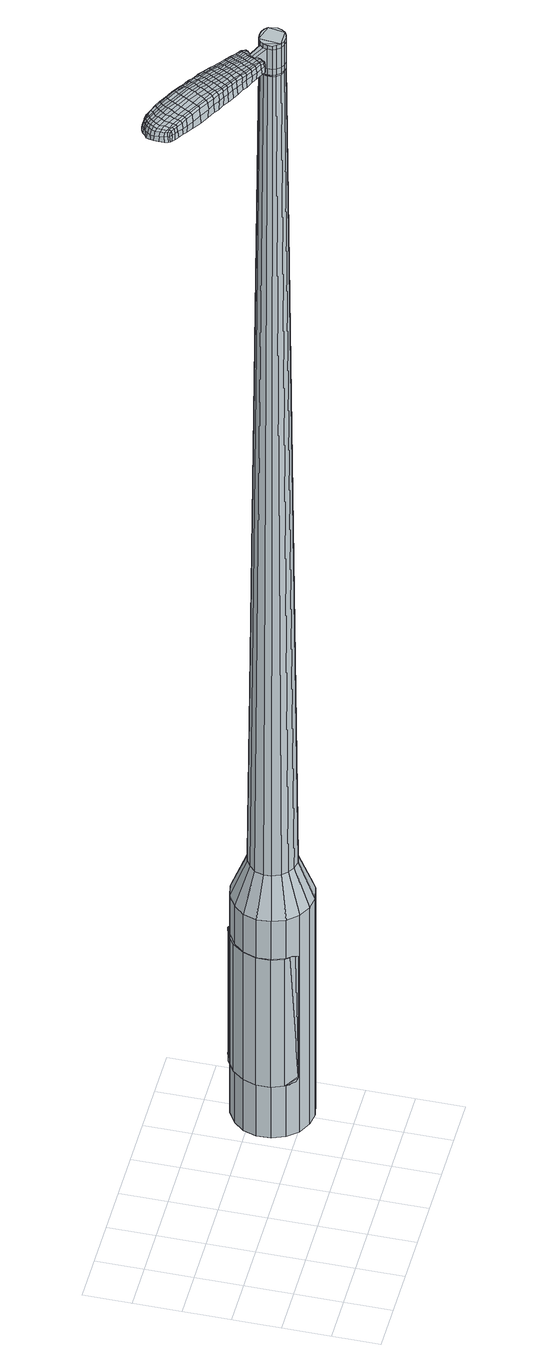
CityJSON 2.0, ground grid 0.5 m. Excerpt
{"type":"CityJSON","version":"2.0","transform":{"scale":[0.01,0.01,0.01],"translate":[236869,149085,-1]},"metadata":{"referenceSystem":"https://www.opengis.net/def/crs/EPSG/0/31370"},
"CityObjects":{
"object1":{"type":"GenericCityObject","attributes":{"cluster":241,"mean_distance_to_centroid":0.253,"new_centroid_x":236871.57,"new_centroid_y":149086.33,"mean_distance_to_camera":8.38,"H1":-6.78,"H2":-5.51,"Z_final":110.56,"cluster2":-1,"proj_x":236873.74,"proj_y":149082.33,"id_line":38688,"bearing_l":61.56,"distance":4.56,"orientation":"left","G_obj":151.56},"geometry":[{"type":"MultiSurface","lod":"2","boundaries":[[[0,1,2,3]],[[1,4,5,2]],[[4,6,7,5]],[[6,8,9,7]],[[8,10,11,9]],[[10,12,13,11]],[[12,14,15,13]],[[14,16,17,15]],[[16,18,19,17]],[[18,20,21,19]],[[20,22,23,21]],[[22,24,25,23]],[[24,26,27,25]],[[26,28,29,27]],[[28,30,31,29]],[[30,32,33,31]],[[32,34,35,33]],[[34,0,3,35]],[[36,37,38,39]],[[38,40,41,42]],[[41,43,42]],[[42,44,45,46]],[[45,47,46]],[[46,48,49,50]],[[49,51,50]],[[42,46,50,38]],[[50,52,39,38]],[[53,36,39]],[[2,5,7,35]],[[7,9,11,15]],[[11,13,15]],[[15,17,19,23]],[[19,21,23]],[[23,25,27,31]],[[27,29,31]],[[15,23,31,7]],[[31,33,35,7]],[[3,2,35]],[[1,0,54,55]],[[0,34,56,54]],[[34,32,57,56]],[[32,30,58,57]],[[30,28,59,58]],[[28,26,60,59]],[[26,24,61,60]],[[24,22,62,61]],[[22,20,63,62]],[[20,18,64,63]],[[18,16,65,64]],[[16,14,66,65]],[[14,12,67,66]],[[12,10,68,67]],[[10,8,69,68]],[[8,6,70,69]],[[6,4,71,70]],[[4,1,55,71]],[[55,54,72,73]],[[54,56,74,72]],[[56,57,75,74]],[[57,58,76,75]],[[58,59,77,76]],[[59,60,78,77]],[[60,61,79,78]],[[61,62,80,79]],[[62,63,81,80]],[[63,64,82,81]],[[64,65,83,82]],[[65,66,84,83]],[[66,67,85,84]],[[67,68,86,85]],[[68,69,87,86]],[[69,70,88,87]],[[70,71,89,88]],[[71,55,73,89]],[[90,91,92,93]],[[94,95,91,90]],[[96,97,95,94]],[[76,98,97,96]],[[77,99,98,76]],[[78,100,99,77]],[[101,102,100,78]],[[103,104,102,101]],[[105,106,104,103]],[[82,107,106,105]],[[108,109,107,82]],[[84,110,109,108]],[[111,112,110,84]],[[113,114,112,111]],[[115,116,114,113]],[[117,118,116,115]],[[119,120,118,117]],[[93,92,120,119]],[[121,122,123,124]],[[125,121,124,126]],[[127,125,126,128]],[[129,127,128,130]],[[131,129,130,132]],[[133,131,132,134]],[[135,133,134,136]],[[137,135,136,138]],[[139,137,138,140]],[[141,139,140,142]],[[143,141,142,144]],[[145,143,144,146]],[[147,145,146,148]],[[149,147,148,150]],[[151,149,150,152]],[[153,151,152,154]],[[73,72,90,93]],[[72,74,94,90]],[[74,75,96,94]],[[75,76,96]],[[79,101,78]],[[79,80,103,101]],[[80,81,105,103]],[[81,82,105]],[[83,108,82]],[[83,84,108]],[[85,111,84]],[[85,86,113,111]],[[86,87,115,113]],[[87,88,117,115]],[[88,89,119,117]],[[89,73,93,119]],[[155,156,92,91]],[[156,157,120,92]],[[157,158,118,120]],[[158,159,116,118]],[[159,160,114,116]],[[160,161,112,114]],[[161,110,112]],[[162,109,110]],[[162,107,109]],[[163,106,107]],[[163,164,104,106]],[[164,165,102,104]],[[165,100,102]],[[166,97,98]],[[166,167,95,97]],[[167,155,91,95]],[[39,52,153,168]],[[156,155,169,154]],[[53,39,168,122]],[[155,167,123,169]],[[36,53,122,121]],[[167,166,124,123]],[[37,36,121,125]],[[166,98,126,124]],[[38,37,125,127]],[[98,99,128,126]],[[40,38,127,129]],[[99,100,130,128]],[[41,40,129,131]],[[100,165,132,130]],[[43,41,131,133]],[[165,164,134,132]],[[42,43,133,135]],[[164,163,136,134]],[[44,42,135,137]],[[163,107,138,136]],[[45,44,137,139]],[[107,162,140,138]],[[47,45,139,141]],[[162,110,142,140]],[[46,47,141,143]],[[110,161,144,142]],[[48,46,143,145]],[[161,160,146,144]],[[49,48,145,147]],[[160,159,148,146]],[[51,49,147,149]],[[159,158,150,148]],[[50,51,149,151]],[[158,157,152,150]],[[52,50,151,153]],[[157,156,154,152]],[[153,154,170,171]],[[154,169,172,170]],[[169,123,173,172]],[[123,122,174,173]],[[122,168,175,174]],[[168,153,171,175]],[[176,177,178,179]],[[180,176,179,181]],[[176,180,182,183]],[[177,176,183,184]],[[185,186,187,188]],[[189,185,188,190]],[[185,189,191,192]],[[186,185,192,193]],[[194,195,196,197]],[[198,194,197,199]],[[194,198,200,201]],[[195,194,201,202]],[[203,204,205,206]],[[207,203,206,208]],[[203,207,209,210]],[[204,203,210,211]],[[212,213,214,215]],[[216,212,215,217]],[[212,216,218,219]],[[213,212,219,220]],[[221,222,223,224]],[[225,221,224,226]],[[221,225,227,228]],[[222,221,228,229]],[[230,231,232,233]],[[222,230,233,223]],[[230,222,229,234]],[[231,230,234,235]],[[236,237,238,239]],[[231,236,239,232]],[[236,231,235,240]],[[237,236,240,241]],[[242,180,181,243]],[[237,242,243,238]],[[242,237,241,244]],[[180,242,244,182]],[[245,246,247,248]],[[249,245,248,250]],[[245,249,251,252]],[[246,245,252,253]],[[254,255,256,257]],[[246,254,257,247]],[[254,246,253,258]],[[255,254,258,259]],[[260,261,262,263]],[[255,260,263,256]],[[260,255,259,264]],[[261,260,264,265]],[[266,267,268,269]],[[261,266,269,262]],[[266,261,265,270]],[[267,266,270,271]],[[272,177,184,273]],[[267,272,273,268]],[[272,267,271,274]],[[177,272,274,178]],[[275,276,277,278]],[[279,275,278,280]],[[275,279,281,282]],[[276,275,282,283]],[[284,285,286,287]],[[276,284,287,277]],[[284,276,283,288]],[[285,284,288,289]],[[290,291,292,293]],[[285,290,293,286]],[[290,285,289,294]],[[291,290,294,295]],[[296,189,190,297]],[[291,296,297,292]],[[296,291,295,298]],[[189,296,298,191]],[[299,300,301,302]],[[303,299,302,304]],[[299,303,305,306]],[[300,299,306,307]],[[308,309,310,311]],[[300,308,311,301]],[[308,300,307,312]],[[309,308,312,313]],[[314,315,316,317]],[[309,314,317,310]],[[314,309,313,318]],[[315,314,318,319]],[[320,321,322,323]],[[315,320,323,316]],[[320,315,319,324]],[[321,320,324,325]],[[326,186,193,327]],[[321,326,327,322]],[[326,321,325,328]],[[186,326,328,187]],[[329,215,214,330]],[[331,329,330,332]],[[329,331,333,334]],[[215,329,334,217]],[[335,331,332,336]],[[337,335,336,338]],[[335,337,339,340]],[[331,335,340,333]],[[341,337,338,342]],[[343,341,342,344]],[[341,343,345,346]],[[337,341,346,339]],[[347,343,344,348]],[[349,347,348,350]],[[347,349,351,352]],[[343,347,352,345]],[[353,349,350,354]],[[204,353,354,205]],[[353,204,211,355]],[[349,353,355,351]],[[356,357,202,201]],[[358,356,201,200]],[[356,358,359,360]],[[357,356,360,361]],[[362,363,361,360]],[[364,362,360,359]],[[362,364,365,366]],[[363,362,366,367]],[[368,369,367,366]],[[370,368,366,365]],[[368,370,371,372]],[[369,368,372,373]],[[374,375,373,372]],[[376,374,372,371]],[[374,376,209,207]],[[375,374,207,208]],[[377,378,379,380]],[[279,377,380,281]],[[377,279,280,381]],[[378,377,381,382]],[[383,198,199,384]],[[378,383,384,379]],[[383,378,382,385]],[[198,383,385,200]],[[386,387,388,389]],[[225,386,389,227]],[[386,225,226,390]],[[387,386,390,391]],[[392,393,394,395]],[[387,392,395,388]],[[392,387,391,396]],[[393,392,396,397]],[[398,195,202,399]],[[393,398,399,394]],[[398,393,397,400]],[[195,398,400,196]],[[401,402,403,404]],[[183,401,404,184]],[[401,183,182,405]],[[402,401,405,406]],[[407,408,409,410]],[[402,407,410,403]],[[407,402,406,411]],[[408,407,411,412]],[[413,206,205,414]],[[408,413,414,409]],[[413,408,412,415]],[[206,413,415,208]],[[416,417,418,419]],[[188,416,419,190]],[[416,188,187,420]],[[417,416,420,421]],[[422,210,209,423]],[[417,422,423,418]],[[422,417,421,424]],[[210,422,424,211]],[[425,426,427,428]],[[303,425,428,305]],[[425,303,304,429]],[[426,425,429,430]],[[431,216,217,432]],[[426,431,432,427]],[[431,426,430,433]],[[216,431,433,218]],[[434,435,436,437]],[[249,434,437,251]],[[434,249,250,438]],[[435,434,438,439]],[[440,441,442,443]],[[435,440,443,436]],[[440,435,439,444]],[[441,440,444,445]],[[446,213,220,447]],[[441,446,447,442]],[[446,441,445,448]],[[213,446,448,214]],[[449,450,439,438]],[[248,449,438,250]],[[449,248,247,451]],[[450,449,451,452]],[[453,454,445,444]],[[450,453,444,439]],[[453,450,452,455]],[[454,453,455,456]],[[457,330,214,448]],[[454,457,448,445]],[[457,454,456,458]],[[330,457,458,332]],[[459,460,461,462]],[[306,459,462,307]],[[459,306,305,428]],[[460,459,428,427]],[[463,334,333,464]],[[460,463,464,461]],[[463,460,427,432]],[[334,463,432,217]],[[465,466,452,451]],[[257,465,451,247]],[[465,257,256,467]],[[466,465,467,468]],[[469,470,456,455]],[[466,469,455,452]],[[469,466,468,471]],[[470,469,471,472]],[[473,336,332,458]],[[470,473,458,456]],[[473,470,472,474]],[[336,473,474,338]],[[475,476,477,478]],[[312,475,478,313]],[[475,312,307,462]],[[476,475,462,461]],[[479,340,339,480]],[[476,479,480,477]],[[479,476,461,464]],[[340,479,464,333]],[[481,482,468,467]],[[263,481,467,256]],[[481,263,262,483]],[[482,481,483,484]],[[485,486,472,471]],[[482,485,471,468]],[[485,482,484,487]],[[486,485,487,488]],[[489,342,338,474]],[[486,489,474,472]],[[489,486,488,490]],[[342,489,490,344]],[[491,492,493,494]],[[318,491,494,319]],[[491,318,313,478]],[[492,491,478,477]],[[495,346,345,496]],[[492,495,496,493]],[[495,492,477,480]],[[346,495,480,339]],[[497,498,484,483]],[[269,497,483,262]],[[497,269,268,499]],[[498,497,499,500]],[[501,502,488,487]],[[498,501,487,484]],[[501,498,500,503]],[[502,501,503,504]],[[505,348,344,490]],[[502,505,490,488]],[[505,502,504,506]],[[348,505,506,350]],[[507,508,509,510]],[[324,507,510,325]],[[507,324,319,494]],[[508,507,494,493]],[[511,352,351,512]],[[508,511,512,509]],[[511,508,493,496]],[[352,511,496,345]],[[513,514,500,499]],[[273,513,499,268]],[[513,273,184,404]],[[514,513,404,403]],[[515,516,504,503]],[[514,515,503,500]],[[515,514,403,410]],[[516,515,410,409]],[[517,354,350,506]],[[516,517,506,504]],[[517,516,409,414]],[[354,517,414,205]],[[518,519,421,420]],[[328,518,420,187]],[[518,328,325,510]],[[519,518,510,509]],[[520,355,211,424]],[[519,520,424,421]],[[520,519,509,512]],[[355,520,512,351]],[[521,522,382,381]],[[278,521,381,280]],[[521,278,277,523]],[[522,521,523,524]],[[525,358,200,385]],[[522,525,385,382]],[[525,522,524,526]],[[358,525,526,359]],[[527,528,529,530]],[[228,527,530,229]],[[527,228,227,389]],[[528,527,389,388]],[[531,532,533,534]],[[528,531,534,529]],[[531,528,388,395]],[[532,531,395,394]],[[535,357,361,536]],[[532,535,536,533]],[[535,532,394,399]],[[357,535,399,202]],[[537,538,524,523]],[[287,537,523,277]],[[537,287,286,539]],[[538,537,539,540]],[[541,364,359,526]],[[538,541,526,524]],[[541,538,540,542]],[[364,541,542,365]],[[543,544,545,546]],[[234,543,546,235]],[[543,234,229,530]],[[544,543,530,529]],[[547,548,549,550]],[[544,547,550,545]],[[547,544,529,534]],[[548,547,534,533]],[[551,363,367,552]],[[548,551,552,549]],[[551,548,533,536]],[[363,551,536,361]],[[553,554,540,539]],[[293,553,539,286]],[[553,293,292,555]],[[554,553,555,556]],[[557,370,365,542]],[[554,557,542,540]],[[557,554,556,558]],[[370,557,558,371]],[[559,560,561,562]],[[240,559,562,241]],[[559,240,235,546]],[[560,559,546,545]],[[563,564,565,566]],[[560,563,566,561]],[[563,560,545,550]],[[564,563,550,549]],[[567,369,373,568]],[[564,567,568,565]],[[567,564,549,552]],[[369,567,552,367]],[[569,570,556,555]],[[297,569,555,292]],[[569,297,190,419]],[[570,569,419,418]],[[571,376,371,558]],[[570,571,558,556]],[[571,570,418,423]],[[376,571,423,209]],[[572,573,406,405]],[[244,572,405,182]],[[572,244,241,562]],[[573,572,562,561]],[[574,575,412,411]],[[573,574,411,406]],[[574,573,561,566]],[[575,574,566,565]],[[576,375,208,415]],[[575,576,415,412]],[[576,575,565,568]],[[375,576,568,373]],[[577,578,579,580]],[[580,579,581,582]],[[583,581,579,584]],[[584,579,578,585]],[[586,587,588,589]],[[589,588,590,591]],[[592,590,588,593]],[[593,588,587,594]],[[595,596,597,598]],[[598,597,599,600]],[[601,599,597,602]],[[602,597,596,603]],[[604,605,606,607]],[[607,606,608,609]],[[610,608,606,611]],[[611,606,605,612]],[[613,614,615,616]],[[616,615,617,618]],[[619,617,615,620]],[[620,615,614,621]],[[622,623,624,625]],[[625,624,626,627]],[[628,626,624,629]],[[629,624,623,630]],[[631,632,633,634]],[[634,633,623,622]],[[630,623,633,635]],[[635,633,632,636]],[[637,638,639,640]],[[640,639,632,631]],[[636,632,639,641]],[[641,639,638,642]],[[582,581,643,644]],[[644,643,638,637]],[[642,638,643,645]],[[645,643,581,583]],[[646,647,648,649]],[[649,648,650,651]],[[652,650,648,653]],[[653,648,647,654]],[[655,656,657,658]],[[658,657,647,646]],[[654,647,657,659]],[[659,657,656,660]],[[661,662,663,664]],[[664,663,656,655]],[[660,656,663,665]],[[665,663,662,666]],[[667,668,669,670]],[[670,669,662,661]],[[666,662,669,671]],[[671,669,668,672]],[[585,578,673,674]],[[674,673,668,667]],[[672,668,673,675]],[[675,673,578,577]],[[676,677,678,679]],[[679,678,680,681]],[[682,680,678,683]],[[683,678,677,684]],[[685,686,687,688]],[[688,687,677,676]],[[684,677,687,689]],[[689,687,686,690]],[[691,692,693,694]],[[694,693,686,685]],[[690,686,693,695]],[[695,693,692,696]],[[591,590,697,698]],[[698,697,692,691]],[[696,692,697,699]],[[699,697,590,592]],[[700,701,702,703]],[[703,702,704,705]],[[706,704,702,707]],[[707,702,701,708]],[[709,710,711,712]],[[712,711,701,700]],[[708,701,711,713]],[[713,711,710,714]],[[715,716,717,718]],[[718,717,710,709]],[[714,710,717,719]],[[719,717,716,720]],[[721,722,723,724]],[[724,723,716,715]],[[720,716,723,725]],[[725,723,722,726]],[[594,587,727,728]],[[728,727,722,721]],[[726,722,727,729]],[[729,727,587,586]],[[613,616,730,731]],[[731,730,732,733]],[[734,732,730,174]],[[174,730,616,618]],[[733,732,735,736]],[[736,735,737,738]],[[739,737,735,740]],[[740,735,732,734]],[[738,737,741,742]],[[742,741,743,744]],[[745,743,741,746]],[[746,741,737,739]],[[744,743,747,748]],[[748,747,749,750]],[[751,749,747,752]],[[752,747,743,745]],[[750,749,753,754]],[[754,753,605,604]],[[612,605,753,755]],[[755,753,749,751]],[[603,756,757,602]],[[602,757,758,601]],[[759,758,757,760]],[[760,757,756,761]],[[761,762,763,760]],[[760,763,764,759]],[[765,764,763,766]],[[766,763,762,767]],[[767,768,769,766]],[[766,769,770,765]],[[771,770,769,772]],[[772,769,768,773]],[[773,774,775,772]],[[772,775,776,771]],[[610,776,775,608]],[[608,775,774,609]],[[777,778,779,780]],[[780,779,680,682]],[[681,680,779,781]],[[781,779,778,782]],[[600,599,783,784]],[[784,783,778,777]],[[782,778,783,785]],[[785,783,599,601]],[[786,787,788,789]],[[789,788,626,628]],[[627,626,788,790]],[[790,788,787,791]],[[792,793,794,795]],[[795,794,787,786]],[[791,787,794,796]],[[796,794,793,797]],[[603,596,798,799]],[[799,798,793,792]],[[797,793,798,800]],[[800,798,596,595]],[[801,802,803,804]],[[804,803,584,585]],[[583,584,803,805]],[[805,803,802,806]],[[807,808,809,810]],[[810,809,802,801]],[[806,802,809,811]],[[811,809,808,812]],[[604,607,813,814]],[[814,813,808,807]],[[812,808,813,815]],[[815,813,607,609]],[[816,817,818,819]],[[819,818,589,591]],[[586,589,818,820]],[[820,818,817,821]],[[610,611,822,823]],[[823,822,817,816]],[[821,817,822,824]],[[824,822,611,612]],[[825,826,827,828]],[[828,827,704,706]],[[704,827,705]],[[705,827,826,829]],[[618,617,830,831]],[[831,830,826,825]],[[829,826,830,832]],[[832,830,617,619]],[[833,834,835,652]],[[835,650,652]],[[651,650,835,836]],[[835,834,836]],[[837,838,839,840]],[[840,839,834,833]],[[836,834,839,841]],[[841,839,838,842]],[[621,614,843,844]],[[844,843,838,837]],[[842,838,843,845]],[[845,843,614,613]],[[846,847,836]],[[836,847,649,651]],[[646,649,847,848]],[[847,846,848]],[[842,849,850,841]],[[841,850,846,836]],[[848,846,850,851]],[[851,850,849,852]],[[613,731,853,845]],[[845,853,849,842]],[[852,849,853,854]],[[854,853,731,733]],[[855,856,857,858]],[[858,857,707,708]],[[706,707,857,828]],[[828,857,856,825]],[[734,174,859,860]],[[860,859,856,855]],[[825,856,859,831]],[[831,859,174,618]],[[861,862,848]],[[848,862,658,646]],[[655,658,862,863]],[[863,862,861,864]],[[852,865,866,851]],[[851,866,861,848]],[[864,861,866,867]],[[867,866,865,868]],[[733,736,869,854]],[[854,869,865,852]],[[868,865,869,870]],[[870,869,736,738]],[[871,872,873,874]],[[874,873,713,714]],[[708,713,873,858]],[[858,873,872,855]],[[739,740,875,876]],[[876,875,872,871]],[[855,872,875,860]],[[860,875,740,734]],[[864,877,878,863]],[[863,878,664,655]],[[661,664,878,879]],[[879,878,877,880]],[[868,881,882,867]],[[867,882,877,864]],[[880,877,882,883]],[[883,882,881,884]],[[738,742,885,870]],[[870,885,881,868]],[[884,881,885,886]],[[886,885,742,744]],[[887,888,889,890]],[[890,889,719,720]],[[714,719,889,874]],[[874,889,888,871]],[[745,746,891,892]],[[892,891,888,887]],[[871,888,891,876]],[[876,891,746,739]],[[880,893,894,879]],[[879,894,670,661]],[[667,670,894,895]],[[895,894,893,896]],[[884,897,898,883]],[[883,898,893,880]],[[896,893,898,899]],[[899,898,897,900]],[[744,748,901,886]],[[886,901,897,884]],[[900,897,901,902]],[[902,901,748,750]],[[903,904,905,906]],[[906,905,725,726]],[[720,725,905,890]],[[890,905,904,887]],[[751,752,907,908]],[[908,907,904,903]],[[887,904,907,892]],[[892,907,752,745]],[[896,909,910,895]],[[895,910,674,667]],[[585,674,910,804]],[[804,910,909,801]],[[900,911,912,899]],[[899,912,909,896]],[[801,909,912,810]],[[810,912,911,807]],[[750,754,913,902]],[[902,913,911,900]],[[807,911,913,814]],[[814,913,754,604]],[[821,914,915,820]],[[820,915,729,586]],[[726,729,915,906]],[[906,915,914,903]],[[612,755,916,824]],[[824,916,914,821]],[[903,914,916,908]],[[908,916,755,751]],[[782,917,918,781]],[[781,918,679,681]],[[676,679,918,919]],[[919,918,917,920]],[[601,758,921,785]],[[785,921,917,782]],[[920,917,921,922]],[[922,921,758,759]],[[923,924,925,926]],[[926,925,629,630]],[[628,629,925,789]],[[789,925,924,786]],[[927,928,929,930]],[[930,929,924,923]],[[786,924,929,795]],[[795,929,928,792]],[[761,756,931,932]],[[932,931,928,927]],[[792,928,931,799]],[[799,931,756,603]],[[920,933,934,919]],[[919,934,688,676]],[[685,688,934,935]],[[935,934,933,936]],[[759,764,937,922]],[[922,937,933,920]],[[936,933,937,938]],[[938,937,764,765]],[[939,940,941,942]],[[942,941,635,636]],[[630,635,941,926]],[[926,941,940,923]],[[943,944,945,946]],[[946,945,940,939]],[[923,940,945,930]],[[930,945,944,927]],[[767,762,947,948]],[[948,947,944,943]],[[927,944,947,932]],[[932,947,762,761]],[[936,949,950,935]],[[935,950,694,685]],[[691,694,950,951]],[[951,950,949,952]],[[765,770,953,938]],[[938,953,949,936]],[[952,949,953,954]],[[954,953,770,771]],[[955,956,957,958]],[[958,957,641,642]],[[636,641,957,942]],[[942,957,956,939]],[[959,960,961,962]],[[962,961,956,955]],[[939,956,961,946]],[[946,961,960,943]],[[773,768,963,964]],[[964,963,960,959]],[[943,960,963,948]],[[948,963,768,767]],[[952,965,966,951]],[[951,966,698,691]],[[591,698,966,819]],[[819,966,965,816]],[[771,776,967,954]],[[954,967,965,952]],[[816,965,967,823]],[[823,967,776,610]],[[806,968,969,805]],[[805,969,645,583]],[[642,645,969,958]],[[958,969,968,955]],[[812,970,971,811]],[[811,971,968,806]],[[955,968,971,962]],[[962,971,970,959]],[[609,774,972,815]],[[815,972,970,812]],[[959,970,972,964]],[[964,972,774,773]],[[577,580,179,178]],[[580,582,181,179]],[[592,593,192,191]],[[593,594,193,192]],[[595,598,197,196]],[[598,600,199,197]],[[619,620,219,218]],[[620,621,220,219]],[[622,625,224,223]],[[625,627,226,224]],[[631,634,233,232]],[[634,622,223,233]],[[637,640,239,238]],[[640,631,232,239]],[[582,644,243,181]],[[644,637,238,243]],[[652,653,252,251]],[[653,654,253,252]],[[654,659,258,253]],[[659,660,259,258]],[[660,665,264,259]],[[665,666,265,264]],[[666,671,270,265]],[[671,672,271,270]],[[672,675,274,271]],[[675,577,178,274]],[[682,683,282,281]],[[683,684,283,282]],[[684,689,288,283]],[[689,690,289,288]],[[690,695,294,289]],[[695,696,295,294]],[[696,699,298,295]],[[699,592,191,298]],[[700,703,302,301]],[[703,705,304,302]],[[709,712,311,310]],[[712,700,301,311]],[[715,718,317,316]],[[718,709,310,317]],[[721,724,323,322]],[[724,715,316,323]],[[594,728,327,193]],[[728,721,322,327]],[[777,780,380,379]],[[780,682,281,380]],[[600,784,384,199]],[[784,777,379,384]],[[627,790,390,226]],[[790,791,391,390]],[[791,796,396,391]],[[796,797,397,396]],[[797,800,400,397]],[[800,595,196,400]],[[705,429,304]],[[705,829,430,429]],[[829,832,433,430]],[[832,619,218,433]],[[833,652,437,436]],[[652,251,437]],[[837,840,443,442]],[[840,833,436,443]],[[621,844,447,220]],[[844,837,442,447]],[[973,974,975,976]],[[977,978,976,975]],[[979,980,981,982]],[[983,984,985,986]],[[974,987,988,975]],[[989,977,975,988]],[[990,979,982,991]],[[992,993,984,983]],[[987,994,995,988]],[[995,996,989,988]],[[997,990,991,998]],[[999,993,992,1000]],[[994,1001,1002,995]],[[1002,1003,996,995]],[[1004,997,998,1005]],[[1006,999,1000,1007]],[[1008,1009,1010,1011]],[[1012,1013,1009,1008]],[[1012,1014,1015,1013]],[[1014,1016,1017,1015]],[[1018,1019,1020,1021]],[[1022,1023,1019,1018]],[[1024,1025,1023,1022]],[[1026,1027,1025,1024]],[[1021,1010,1009,1018]],[[1018,1009,1013,1022]],[[1013,1015,1024,1022]],[[1015,1017,1026,1024]],[[982,981,978,977]],[[991,982,977,989]],[[996,998,991,989]],[[1003,1005,998,996]],[[983,986,980,979]],[[992,983,979,990]],[[1000,992,990,997]],[[1007,1000,997,1004]],[[984,1008,1011,985]],[[993,1012,1008,984]],[[1014,1012,993,999]],[[1016,1014,999,1006]],[[1028,1029,1030,1031]],[[1030,1032,1033,1034]],[[1030,1034,1035,1036]],[[1030,1036,1031]],[[1037,1028,1031,1038]],[[1039,1038,1031,1040]],[[1041,1040,1031]],[[1042,1030,1029,1043]],[[1044,1042,1043,1045]],[[1046,1044,1045,1047]],[[1048,1046,1047,1049]],[[1050,1048,1049,1051]],[[1051,1052,1053,1054]],[[1051,1054,1055,1056]],[[1051,1056,1057,1058]],[[1057,1059,1060,1061]],[[1057,1061,1062,1063]],[[1057,1063,1058]],[[1051,1058,1050]],[[1064,1065,1029,1028]],[[1066,1067,1032,1030]],[[1068,1069,1041,1031]],[[1065,1070,1043,1029]],[[1071,1066,1030,1042]],[[1070,1072,1045,1043]],[[1073,1071,1042,1044]],[[1072,1074,1047,1045]],[[1075,1073,1044,1046]],[[1074,1076,1049,1047]],[[1077,1075,1046,1048]],[[1076,1078,1051,1049]],[[1079,1077,1048,1050]],[[1078,1080,1052,1051]],[[1081,1082,1059,1057]],[[1083,1079,1050,1058]],[[1053,1052,1080,1084]],[[1054,1053,1084,1085]],[[1055,1054,1085,1086]],[[1056,1055,1086,1087]],[[1057,1056,1087,1081]],[[1088,1064,1028,1037]],[[1089,1088,1037,1038]],[[1090,1089,1038,1039]],[[1091,1090,1039,1040]],[[1069,1091,1040,1041]],[[1033,1032,1067,1092]],[[1060,1059,1082,1093]],[[1034,1033,1092,1094]],[[1035,1034,1094,1095]],[[1036,1035,1095,1096]],[[1031,1036,1096,1068]],[[1061,1060,1093,1097]],[[1062,1061,1097,1098]],[[1063,1062,1098,1099]],[[1058,1063,1099,1083]]]}]}
},
"vertices":[
[217,153,384],[226,164,384],[226,164,96],[217,153,96],[239,172,384],[239,172,96],[253,175,384],[253,175,96],[268,173,384],[268,173,96],[281,166,384],[281,166,96],[290,155,384],[290,155,96],[296,141,384],[296,141,96],[296,126,384],[296,126,96],[291,112,384],[291,112,96],[282,101,384],[282,101,96],[270,93,384],[270,93,96],[255,90,384],[255,90,96],[241,92,384],[241,92,96],[228,99,384],[228,99,96],[218,110,384],[218,110,96],[213,124,384],[213,124,96],[212,139,384],[212,139,96],[241,130,1524],[243,126,1524],[246,122,1524],[242,139,1524],[250,120,1524],[255,119,1524],[263,122,1524],[259,120,1524],[266,126,1524],[268,131,1524],[266,140,1524],[267,135,1524],[263,143,1524],[259,145,1524],[249,145,1524],[254,146,1524],[245,143,1524],[241,135,1524],[232,145,429],[238,151,429],[229,136,429],[230,128,429],[233,119,429],[239,113,429],[246,109,429],[255,107,429],[264,109,429],[271,114,429],[276,121,429],[279,129,429],[279,138,429],[276,146,429],[270,152,429],[262,156,429],[254,158,429],[245,156,429],[242,139,1483],[245,143,1483],[241,135,1483],[241,130,1483],[243,126,1483],[246,122,1483],[250,120,1483],[255,119,1483],[259,120,1483],[263,122,1483],[266,126,1483],[268,131,1483],[267,135,1483],[266,140,1483],[263,143,1483],[259,145,1483],[254,146,1483],[249,145,1483],[243,139,1483],[243,139,1485],[246,142,1485],[246,142,1483],[242,134,1483],[242,134,1485],[242,130,1483],[242,130,1485],[243,126,1485],[246,122,1485],[250,120,1485],[255,120,1483],[255,120,1485],[259,121,1483],[259,121,1485],[263,123,1483],[263,123,1485],[266,126,1485],[267,131,1483],[267,131,1485],[267,135,1485],[265,139,1483],[265,139,1485],[262,143,1483],[262,143,1485],[258,145,1483],[258,145,1485],[254,145,1483],[254,145,1485],[250,145,1483],[250,145,1485],[241,130,1519],[241,135,1519],[241,135,1493],[241,130,1493],[243,126,1519],[243,126,1493],[246,122,1519],[246,122,1493],[250,120,1519],[250,120,1493],[255,119,1519],[255,119,1493],[259,120,1519],[259,120,1493],[263,122,1519],[263,122,1493],[266,126,1519],[266,126,1493],[268,131,1519],[268,131,1493],[267,135,1519],[267,135,1493],[266,140,1519],[266,140,1493],[263,143,1519],[263,143,1493],[259,145,1519],[259,145,1493],[254,146,1519],[254,146,1493],[249,145,1519],[249,145,1493],[245,143,1519],[245,143,1493],[242,139,1485],[245,143,1485],[249,145,1485],[254,146,1485],[259,145,1485],[263,143,1485],[266,140,1485],[268,131,1485],[263,122,1485],[259,120,1485],[255,119,1485],[241,130,1485],[241,135,1485],[242,139,1519],[242,139,1493],[228,151,1513],[228,151,1518],[226,148,1513],[224,145,1513],[224,145,1518],[226,148,1518],[170,200,1519],[176,197,1518],[176,199,1509],[170,202,1510],[163,205,1519],[162,207,1510],[163,203,1526],[170,198,1525],[176,195,1525],[152,167,1519],[158,163,1518],[160,164,1525],[153,167,1525],[144,170,1519],[145,171,1526],[142,170,1510],[150,166,1510],[156,163,1509],[95,217,1519],[97,220,1519],[96,221,1513],[95,217,1513],[94,213,1519],[94,213,1513],[96,212,1524],[97,216,1524],[99,219,1524],[161,182,1530],[167,178,1529],[169,181,1529],[162,185,1530],[153,186,1531],[154,189,1531],[151,183,1530],[159,178,1530],[165,175,1529],[232,143,1512],[233,146,1512],[232,146,1517],[231,144,1517],[230,141,1512],[229,142,1517],[229,141,1506],[231,144,1506],[232,146,1506],[117,227,1519],[121,226,1519],[120,228,1512],[117,229,1512],[115,228,1518],[115,229,1512],[115,227,1522],[117,226,1523],[120,225,1524],[125,224,1519],[130,222,1519],[130,224,1512],[125,226,1512],[125,223,1524],[130,221,1525],[136,219,1519],[142,216,1519],[142,218,1511],[135,221,1511],[135,218,1526],[142,214,1526],[153,210,1519],[152,212,1510],[153,209,1526],[233,162,1513],[227,166,1513],[227,164,1518],[233,160,1517],[238,158,1512],[236,158,1516],[237,159,1506],[233,163,1507],[226,167,1507],[220,170,1514],[214,173,1515],[214,172,1520],[220,168,1519],[220,171,1507],[214,175,1507],[207,177,1515],[201,181,1516],[201,180,1522],[208,176,1521],[207,179,1508],[201,183,1508],[195,185,1517],[189,189,1517],[189,187,1524],[195,184,1523],[195,187,1508],[188,191,1509],[182,193,1518],[183,191,1524],[182,195,1509],[100,196,1519],[102,194,1519],[103,195,1524],[101,197,1523],[98,198,1518],[99,198,1522],[97,197,1512],[98,196,1512],[101,194,1512],[106,192,1519],[111,188,1519],[112,189,1525],[107,193,1524],[105,191,1512],[110,188,1512],[116,185,1519],[123,181,1519],[125,182,1526],[118,186,1526],[115,185,1511],[122,181,1511],[133,176,1519],[135,177,1526],[132,175,1510],[218,135,1513],[212,138,1513],[210,138,1507],[217,134,1507],[224,133,1512],[222,132,1506],[223,134,1516],[220,136,1517],[213,139,1518],[205,141,1514],[198,145,1515],[196,144,1507],[203,141,1507],[206,142,1519],[199,145,1520],[191,148,1515],[184,151,1516],[183,150,1508],[190,147,1508],[193,148,1521],[186,152,1522],[178,154,1517],[171,157,1517],[169,156,1509],[176,153,1508],[179,155,1523],[173,158,1524],[165,160,1518],[163,160,1509],[166,161,1524],[226,147,1519],[227,149,1519],[219,150,1520],[221,152,1520],[218,148,1520],[225,144,1519],[213,154,1522],[214,156,1522],[206,157,1523],[208,160,1523],[205,155,1523],[211,151,1521],[200,161,1524],[201,163,1524],[193,164,1525],[195,167,1525],[192,161,1525],[198,158,1524],[187,168,1526],[188,170,1526],[180,171,1527],[182,174,1527],[178,168,1527],[185,165,1526],[174,175,1528],[175,178,1528],[172,172,1528],[99,215,1527],[101,218,1527],[98,211,1526],[102,209,1527],[103,213,1528],[105,216,1528],[109,209,1529],[111,213,1529],[108,206,1528],[114,202,1530],[115,206,1530],[117,209,1530],[122,202,1531],[124,206,1531],[120,199,1530],[128,194,1531],[130,198,1531],[132,201,1531],[141,192,1531],[143,195,1531],[140,189,1531],[97,200,1518],[95,203,1519],[94,202,1513],[95,199,1513],[98,200,1523],[97,203,1523],[95,208,1519],[94,208,1513],[96,207,1524],[113,228,1518],[110,228,1518],[111,227,1523],[114,227,1523],[112,229,1513],[110,229,1513],[106,227,1519],[103,225,1519],[104,224,1524],[108,226,1523],[106,228,1513],[102,226,1513],[100,223,1519],[101,222,1524],[99,223,1513],[170,197,1528],[169,195,1528],[175,192,1528],[176,193,1527],[162,201,1528],[161,200,1529],[167,193,1529],[166,190,1530],[172,187,1529],[173,189,1528],[159,198,1529],[158,195,1530],[164,187,1530],[170,184,1529],[156,192,1531],[154,169,1528],[155,171,1529],[147,175,1529],[146,173,1528],[161,166,1527],[162,168,1528],[157,174,1529],[149,179,1530],[163,171,1528],[226,133,1512],[227,135,1512],[226,136,1517],[225,134,1517],[225,133,1506],[226,134,1506],[228,138,1512],[228,138,1517],[227,138,1506],[239,156,1512],[238,155,1512],[238,156,1506],[238,158,1506],[237,156,1517],[237,155,1517],[237,153,1512],[236,150,1512],[235,151,1506],[236,154,1506],[236,153,1517],[234,151,1517],[234,148,1512],[234,149,1506],[233,149,1517],[233,159,1519],[232,158,1519],[226,163,1520],[225,161,1520],[231,156,1519],[230,153,1519],[224,159,1520],[223,157,1520],[228,151,1519],[222,155,1520],[220,137,1519],[221,138,1519],[215,142,1520],[214,140,1520],[223,141,1519],[216,144,1520],[220,167,1521],[219,165,1521],[213,171,1522],[213,169,1522],[218,163,1521],[217,161,1521],[212,167,1522],[210,165,1523],[215,158,1522],[209,162,1523],[207,143,1521],[208,145,1521],[201,148,1522],[200,146,1522],[210,148,1521],[203,151,1522],[207,174,1523],[206,173,1523],[201,178,1524],[200,177,1524],[205,171,1523],[204,168,1524],[199,174,1525],[197,172,1525],[202,166,1524],[196,169,1525],[194,150,1523],[195,151,1523],[188,155,1524],[187,153,1524],[196,155,1524],[190,158,1525],[195,182,1525],[194,180,1525],[188,186,1526],[187,184,1526],[192,178,1526],[191,176,1526],[186,182,1527],[185,179,1527],[189,173,1526],[183,177,1527],[180,156,1525],[181,158,1525],[175,161,1526],[174,159,1526],[183,161,1526],[176,165,1527],[182,190,1527],[181,188,1527],[180,186,1527],[178,183,1528],[177,180,1528],[167,162,1527],[168,164,1527],[170,168,1528],[100,199,1525],[99,201,1525],[103,197,1526],[102,199,1526],[98,206,1526],[102,204,1527],[116,226,1525],[113,225,1525],[116,224,1526],[119,224,1525],[110,225,1525],[107,223,1526],[110,221,1527],[113,223,1526],[104,221,1526],[108,219,1527],[107,194,1526],[107,197,1527],[113,191,1527],[113,193,1528],[107,201,1528],[113,197,1529],[123,222,1526],[121,222,1527],[127,219,1528],[129,220,1527],[119,220,1527],[116,218,1528],[122,215,1529],[125,217,1528],[113,216,1528],[119,212,1530],[118,188,1528],[118,190,1529],[125,184,1528],[126,186,1529],[119,194,1529],[127,190,1530],[134,217,1528],[133,216,1528],[140,212,1529],[142,213,1528],[131,214,1529],[128,212,1530],[136,207,1530],[138,210,1530],[126,209,1530],[134,204,1531],[136,178,1529],[136,180,1529],[138,184,1530],[152,207,1528],[151,206,1529],[149,204,1530],[147,201,1530],[145,198,1531],[175,197,1509],[175,195,1518],[169,199,1518],[169,201,1509],[162,203,1519],[161,205,1510],[162,201,1525],[169,197,1525],[175,193,1525],[160,166,1525],[159,165,1518],[152,168,1518],[154,169,1525],[145,172,1519],[146,173,1525],[143,172,1510],[151,168,1509],[157,165,1509],[98,219,1513],[99,219,1519],[98,216,1519],[97,216,1513],[97,212,1519],[96,213,1513],[98,212,1524],[99,215,1524],[100,218,1524],[168,181,1528],[167,179,1528],[160,182,1529],[162,185,1529],[152,186,1529],[154,189,1529],[151,183,1529],[159,179,1529],[165,175,1528],[230,147,1516],[231,147,1512],[230,145,1512],[229,145,1516],[228,142,1512],[228,143,1516],[227,142,1506],[229,145,1506],[230,147,1506],[120,226,1512],[120,224,1519],[117,225,1518],[117,227,1512],[115,226,1518],[115,227,1512],[115,225,1522],[117,224,1523],[120,223,1523],[129,222,1512],[129,220,1519],[124,222,1519],[124,224,1512],[124,221,1524],[129,219,1525],[141,216,1511],[142,214,1519],[135,218,1519],[134,220,1511],[135,216,1525],[142,213,1526],[152,209,1519],[151,211,1510],[152,207,1526],[226,163,1518],[225,164,1513],[232,160,1513],[232,159,1517],[236,157,1512],[235,157,1515],[236,158,1506],[232,161,1506],[225,165,1507],[213,170,1520],[213,172,1514],[219,168,1514],[219,167,1519],[219,169,1507],[212,174,1507],[200,178,1522],[200,180,1516],[206,176,1515],[206,174,1521],[206,178,1508],[200,182,1508],[188,186,1523],[188,187,1517],[194,184,1516],[194,182,1522],[193,186,1508],[187,189,1508],[181,191,1517],[181,190,1524],[181,193,1509],[105,197,1523],[104,196,1519],[101,198,1518],[102,199,1523],[100,199,1518],[100,200,1522],[98,198,1512],[100,197,1512],[102,195,1512],[114,191,1525],[112,190,1519],[108,193,1519],[109,194,1524],[106,193,1512],[111,189,1512],[126,184,1526],[124,183,1519],[117,187,1519],[119,188,1525],[116,186,1511],[122,182,1511],[134,178,1519],[136,179,1526],[133,177,1510],[211,139,1507],[212,140,1513],[219,137,1513],[218,136,1506],[224,135,1512],[223,134,1506],[224,136,1515],[220,137,1517],[213,141,1518],[197,146,1507],[199,146,1514],[206,143,1514],[204,143,1507],[207,144,1519],[200,147,1520],[184,152,1508],[185,153,1516],[192,150,1515],[190,149,1508],[193,150,1521],[187,153,1522],[170,158,1508],[172,159,1517],[179,156,1516],[177,155,1508],[180,157,1522],[173,160,1523],[165,162,1517],[163,161,1509],[167,163,1524],[225,147,1518],[226,149,1518],[219,150,1519],[220,153,1519],[217,148,1519],[212,154,1520],[214,156,1520],[206,158,1521],[207,160,1521],[204,155,1521],[211,151,1520],[199,161,1523],[201,163,1523],[193,165,1524],[194,167,1524],[191,162,1524],[198,158,1523],[186,168,1525],[188,171,1525],[180,172,1526],[181,174,1526],[178,169,1526],[185,165,1525],[173,175,1527],[175,178,1527],[172,172,1527],[102,217,1526],[101,214,1526],[100,211,1525],[103,209,1526],[104,212,1526],[106,215,1526],[111,212,1528],[110,209,1528],[109,206,1527],[115,202,1528],[116,206,1529],[118,209,1529],[124,206,1530],[122,202,1530],[121,199,1529],[129,195,1530],[130,198,1530],[132,201,1530],[143,195,1530],[141,192,1530],[140,189,1530],[96,203,1513],[98,203,1518],[98,201,1518],[97,200,1512],[100,201,1523],[99,203,1523],[97,208,1519],[96,208,1513],[98,207,1523],[111,225,1523],[111,226,1518],[113,226,1518],[114,225,1523],[113,227,1512],[110,227,1512],[105,223,1523],[104,223,1519],[107,225,1519],[108,224,1523],[107,226,1513],[103,224,1513],[101,221,1519],[103,221,1524],[101,222,1513],[174,191,1527],[168,195,1527],[169,196,1527],[175,192,1526],[161,200,1527],[161,199,1528],[171,187,1528],[165,190,1528],[167,193,1528],[173,189,1527],[159,197,1528],[157,195,1529],[163,187,1529],[170,184,1528],[156,192,1529],[147,175,1528],[155,171,1527],[155,170,1527],[147,174,1527],[161,167,1526],[162,168,1527],[157,175,1528],[149,179,1528],[163,172,1527],[224,137,1516],[225,136,1512],[225,135,1512],[224,136,1516],[224,136,1506],[226,139,1512],[226,139,1516],[225,139,1506],[236,157,1506],[236,156,1512],[237,157,1512],[235,156,1516],[233,152,1506],[234,152,1512],[235,154,1512],[234,155,1506],[234,154,1516],[233,152,1516],[232,149,1512],[232,150,1506],[231,149,1516],[231,158,1518],[231,159,1518],[225,162,1519],[229,154,1518],[230,156,1518],[224,160,1519],[223,157,1519],[228,152,1518],[221,155,1519],[214,142,1519],[220,139,1518],[220,138,1518],[214,141,1519],[222,142,1518],[216,145,1519],[218,165,1520],[219,166,1520],[213,170,1521],[212,169,1521],[216,161,1520],[217,163,1520],[211,167,1521],[210,165,1521],[215,159,1520],[208,162,1521],[201,149,1521],[207,145,1520],[207,144,1520],[200,148,1521],[209,148,1520],[202,152,1521],[206,173,1522],[206,174,1522],[200,177,1523],[199,177,1523],[203,168,1522],[205,171,1522],[198,174,1523],[197,172,1524],[202,166,1523],[195,170,1524],[188,155,1523],[194,152,1522],[194,151,1522],[187,154,1523],[196,155,1522],[189,158,1523],[193,180,1524],[194,181,1524],[187,185,1525],[187,184,1525],[190,176,1525],[192,178,1524],[185,182,1525],[184,179,1526],[189,173,1525],[183,177,1526],[174,162,1525],[181,159,1524],[180,157,1524],[174,161,1525],[183,162,1524],[176,165,1525],[180,188,1526],[181,189,1526],[178,183,1527],[179,186,1526],[176,180,1527],[168,165,1526],[167,164,1526],[170,168,1526],[101,202,1524],[102,200,1524],[104,198,1525],[103,200,1525],[100,206,1525],[103,204,1525],[117,223,1525],[113,224,1524],[116,224,1524],[119,223,1525],[111,220,1526],[107,222,1525],[110,223,1524],[114,222,1525],[105,220,1525],[108,218,1526],[108,197,1526],[109,195,1526],[114,192,1526],[113,194,1527],[108,201,1526],[114,198,1527],[127,218,1527],[121,220,1526],[123,221,1526],[129,218,1526],[122,214,1528],[116,217,1527],[119,219,1526],[125,216,1527],[113,215,1527],[120,212,1528],[119,191,1527],[119,189,1527],[126,185,1527],[126,187,1528],[120,195,1528],[127,191,1529],[140,211,1528],[133,215,1527],[134,215,1527],[141,212,1527],[136,207,1529],[128,211,1529],[130,213,1528],[138,209,1528],[126,208,1529],[134,204,1530],[137,181,1528],[136,179,1528],[138,185,1529],[150,205,1528],[151,206,1528],[146,201,1529],[148,203,1529],[145,198,1530],[236,158,1508],[233,152,1508],[205,169,1509],[209,176,1509],[186,180,1510],[190,187,1510],[152,199,1512],[156,207,1512],[172,199,1511],[168,190,1511],[136,208,1513],[124,214,1514],[128,221,1514],[140,216,1513],[230,146,1508],[201,162,1509],[182,172,1510],[147,191,1512],[163,182,1511],[131,199,1513],[120,206,1514],[227,140,1508],[197,155,1509],[178,164,1510],[143,183,1512],[159,174,1511],[115,198,1514],[127,191,1513],[223,134,1508],[194,148,1509],[174,157,1510],[138,174,1512],[154,166,1511],[111,190,1514],[123,183,1513],[112,220,1514],[107,221,1514],[110,227,1514],[116,227,1514],[108,212,1514],[104,214,1514],[104,205,1514],[100,208,1514],[100,197,1514],[97,202,1514],[102,221,1515],[97,219,1515],[98,220,1515],[104,224,1515],[100,217,1515],[97,218,1515],[97,213,1515],[96,217,1515],[95,209,1515],[96,216,1515],[219,107,334],[216,111,334],[216,111,165],[226,100,171],[219,107,165],[222,105,165],[223,102,166],[225,101,167],[226,100,169],[222,105,334],[223,102,333],[225,101,332],[226,100,331],[226,100,328],[211,124,165],[211,124,334],[211,139,165],[211,139,334],[216,153,165],[216,153,334],[225,165,165],[225,165,334],[238,173,165],[238,173,334],[242,174,334],[246,175,334],[248,176,333],[250,176,332],[252,176,331],[252,176,328],[242,174,165],[252,176,171],[252,176,169],[250,176,167],[248,176,166],[246,175,165],[221,109,334],[219,112,334],[219,112,165],[221,109,165],[228,102,171],[228,102,328],[214,125,334],[214,125,165],[214,139,334],[214,139,165],[218,152,334],[218,152,165],[227,163,334],[227,163,165],[239,171,334],[239,171,165],[243,171,334],[253,174,328],[253,174,171],[243,171,165],[246,172,334],[249,173,333],[251,173,332],[252,174,331],[224,107,334],[226,104,333],[227,103,332],[228,102,331],[224,107,165],[252,174,169],[226,104,166],[227,103,167],[228,102,169],[251,173,167],[249,173,166],[246,172,165]
]}
